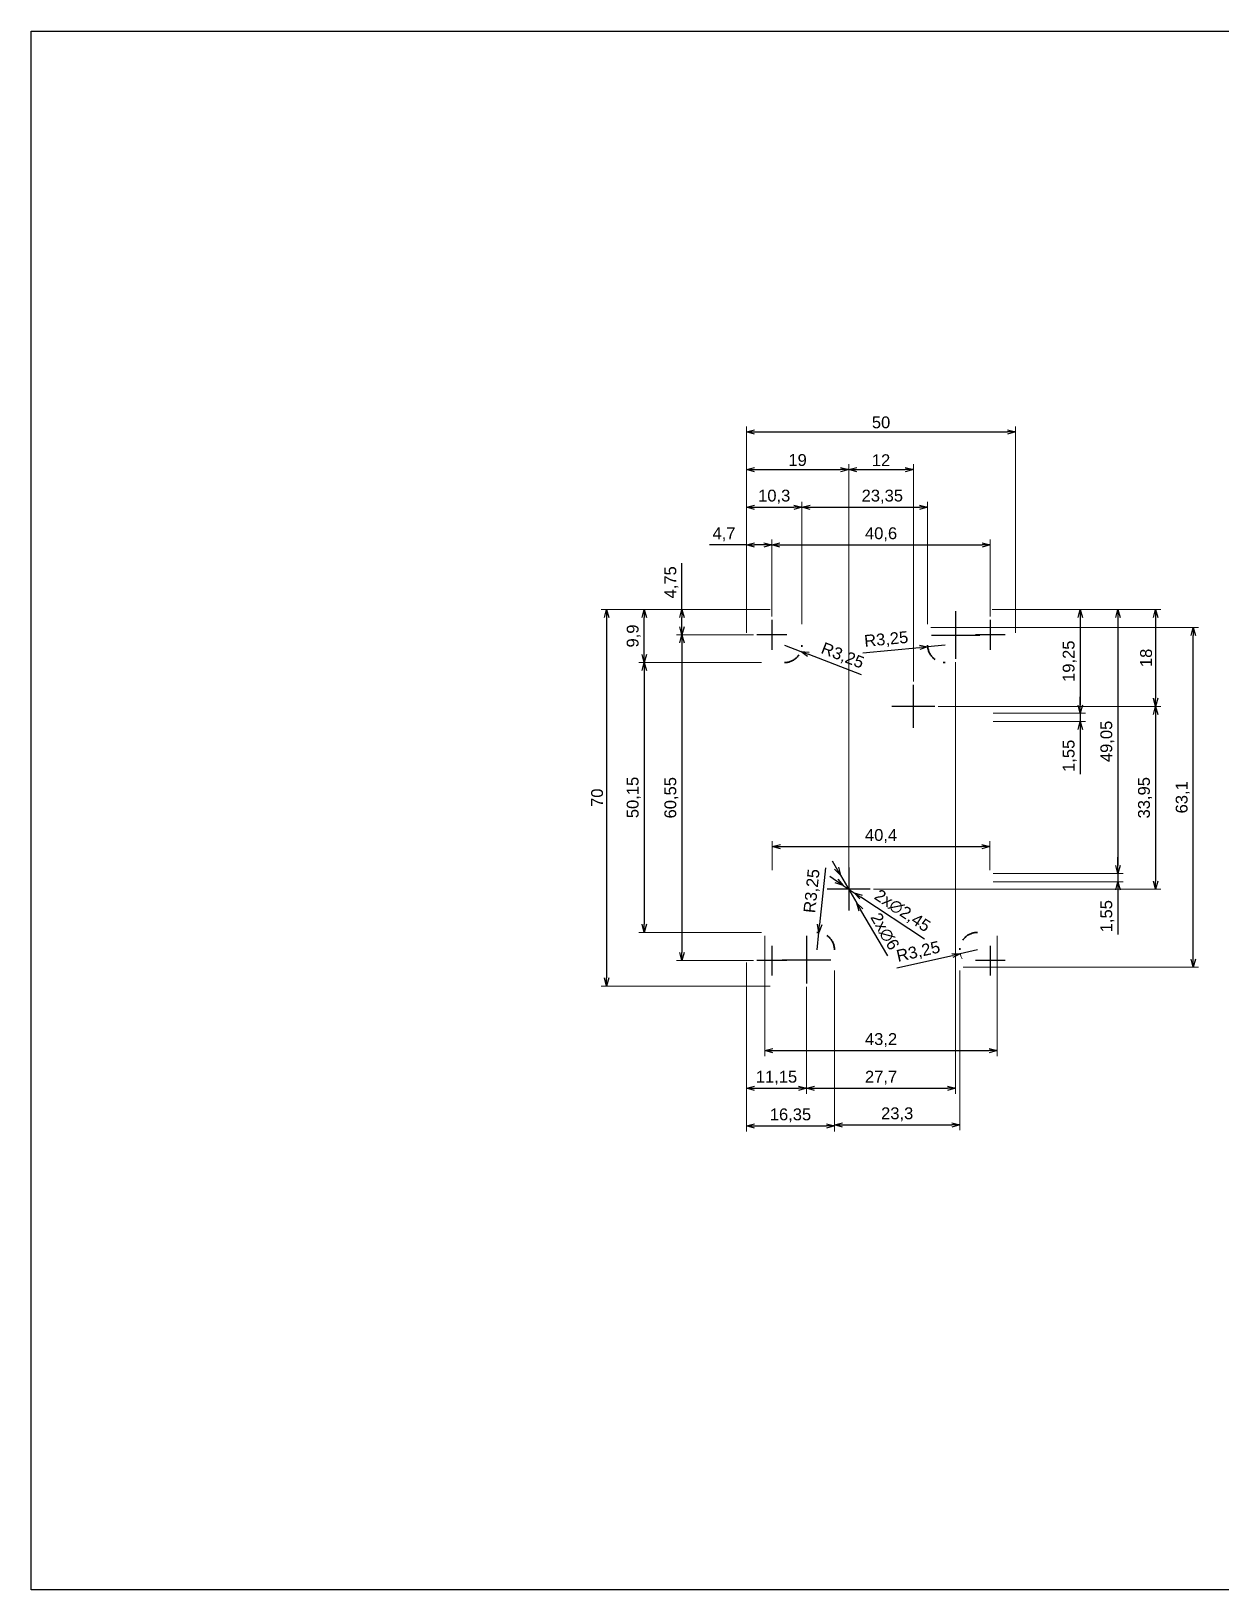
# Paper-space layout 'Base' of a CAD drawing. Header units: millimetres. Extents: x 0 to 414, y 1 to 290.
# Drawn here: x 0.3 to 221.3, y 0.5 to 290.2 of the extents above; entities that cross this region are included whole.
import ezdxf

# ---------------------------------------------------------------- set-up
doc = ezdxf.new("R2010")
doc.units = ezdxf.units.MM
doc.linetypes.add('ACAD_ISO10W100', pattern=[18, 12, -3, 0, -3])
doc.linetypes.add('HIDDEN2', pattern=[4.7625, 3.175, -1.5875])
doc.layers.add('MD_Annotation', color=7, linetype='Continuous', lineweight=25)
doc.layers.add('MD_Axes', color=7, linetype='ACAD_ISO10W100', lineweight=25)
doc.layers.add('MD_Hidden', color=7, linetype='HIDDEN2', lineweight=35, plot=False)
doc.layers.add('Tabelka', color=7, linetype='Continuous')
doc.styles.get("Standard").update_dxf_attribs({"font": 'arial.ttf'})
doc.dimstyles.new('ISO-25', dxfattribs={"dimtxt": 2.2, "dimasz": 1.5, "dimexe": 1, "dimexo": 0.625, "dimtad": 1, "dimrnd": 0.05, "dimtxsty": 'Standard', "dimblk": 'OPEN30', "dimcen": 2.5, "dimadec": 0, "dimazin": 0, "dimtfac": 1, "dimtmove": 0, "dimatfit": 3, "dimfxl": 1, "dimlwe": 18, "dimarcsym": 0})

# ---------------------------------------------------------------- blocks, each defined once
blk = doc.blocks.new('_Open30')
at = {"color": 0, "linetype": 'ByBlock', "lineweight": -2}
for p, q in [((-1, 0.27), (0, 0)), ((0, 0), (-1, -0.27)), ((0, 0), (-1, 0))]:
    blk.add_line(p, q, dxfattribs=at)
blk = doc.blocks.new('*D20')
at = {"layer": 'Defpoints', "color": 0, "transparency": 16777216}
for p in [(183.16, 215.74), (133.16, 177.74), (183.16, 177.74)]:
    blk.add_point(p, dxfattribs=at)
at = {"layer": 'MD_Annotation', "color": 0, "lineweight": 18, "transparency": 16777216}
for p, q in [((133.16, 178.37), (133.16, 216.74)), ((183.16, 178.37), (183.16, 216.74))]:
    blk.add_line(p, q, dxfattribs=at)
at = {"layer": 'MD_Annotation', "color": 0, "lineweight": -2, "transparency": 16777216}
blk.add_line((134.66, 215.74), (181.66, 215.74), dxfattribs=at)
at = {"layer": 'MD_Annotation', "color": 0, "lineweight": -2, "transparency": 16777216, "xscale": 1.5, "yscale": 1.5, "zscale": 1.5, "rotation": 180}
blk.add_blockref('_Open30', (133.16, 215.74), dxfattribs=at)
at = {"layer": 'MD_Annotation', "color": 0, "lineweight": -2, "transparency": 16777216, "xscale": 1.5, "yscale": 1.5, "zscale": 1.5}
blk.add_blockref('_Open30', (183.16, 215.74), dxfattribs=at)
at = {"layer": 'MD_Annotation', "color": 0, "transparency": 16777216, "insert": (158.16, 217.49), "char_height": 2.2, "attachment_point": 5}
blk.add_mtext('50', dxfattribs=at)
blk = doc.blocks.new('*D21')
at = {"layer": 'Defpoints', "color": 0, "transparency": 16777216}
for p in [(138.15, 182.74), (107.16, 112.74), (138.15, 112.74)]:
    blk.add_point(p, dxfattribs=at)
at = {"layer": 'MD_Annotation', "color": 0, "lineweight": 18, "transparency": 16777216}
for p, q in [((137.53, 182.74), (106.16, 182.74)), ((137.53, 112.74), (106.16, 112.74))]:
    blk.add_line(p, q, dxfattribs=at)
at = {"layer": 'MD_Annotation', "color": 0, "lineweight": -2, "transparency": 16777216}
blk.add_line((107.16, 181.24), (107.16, 114.24), dxfattribs=at)
at = {"layer": 'MD_Annotation', "color": 0, "lineweight": -2, "transparency": 16777216, "xscale": 1.5, "yscale": 1.5, "zscale": 1.5}
for p, rotation in [((107.16, 182.74), 90), ((107.16, 112.74), 270)]:
    blk.add_blockref('_Open30', p, dxfattribs=dict(at, rotation=rotation))
at = {"layer": 'MD_Annotation', "color": 0, "transparency": 16777216, "insert": (105.41, 147.74), "char_height": 2.2, "attachment_point": 5, "rotation": 90}
blk.add_mtext('70', dxfattribs=at)
blk = doc.blocks.new('*D22')
at = {"layer": 'Defpoints', "color": 0, "transparency": 16777216}
for p in [(138.15, 182.74), (121.16, 178.02), (135.09, 178.02)]:
    blk.add_point(p, dxfattribs=at)
at = {"layer": 'MD_Annotation', "color": 0, "lineweight": -2, "transparency": 16777216}
for p, q in [((121.16, 182.74), (121.16, 191.31)), ((121.16, 179.52), (121.16, 181.24))]:
    blk.add_line(p, q, dxfattribs=at)
at = {"layer": 'MD_Annotation', "color": 0, "lineweight": 18, "transparency": 16777216}
for p, q in [((137.53, 182.74), (120.16, 182.74)), ((134.46, 178.02), (120.16, 178.02))]:
    blk.add_line(p, q, dxfattribs=at)
at = {"layer": 'MD_Annotation', "color": 0, "lineweight": -2, "transparency": 16777216, "xscale": 1.5, "yscale": 1.5, "zscale": 1.5}
for p, rotation in [((121.16, 182.74), 90), ((121.16, 178.02), 270)]:
    blk.add_blockref('_Open30', p, dxfattribs=dict(at, rotation=rotation))
at = {"layer": 'MD_Annotation', "color": 0, "transparency": 16777216, "insert": (119.21, 187.77), "char_height": 2.2, "attachment_point": 5, "rotation": 90}
blk.add_mtext('4,75', dxfattribs=at)
blk = doc.blocks.new('*D23')
at = {"layer": 'Defpoints', "color": 0, "transparency": 16777216}
for p in [(135.09, 178.02), (121.16, 117.47), (135.09, 117.47)]:
    blk.add_point(p, dxfattribs=at)
at = {"layer": 'MD_Annotation', "color": 0, "lineweight": 18, "transparency": 16777216}
for p, q in [((134.46, 178.02), (120.16, 178.02)), ((134.46, 117.47), (120.16, 117.47))]:
    blk.add_line(p, q, dxfattribs=at)
at = {"layer": 'MD_Annotation', "color": 0, "lineweight": -2, "transparency": 16777216}
blk.add_line((121.16, 176.52), (121.16, 118.97), dxfattribs=at)
at = {"layer": 'MD_Annotation', "color": 0, "lineweight": -2, "transparency": 16777216, "xscale": 1.5, "yscale": 1.5, "zscale": 1.5}
for p, rotation in [((121.16, 178.02), 90), ((121.16, 117.47), 270)]:
    blk.add_blockref('_Open30', p, dxfattribs=dict(at, rotation=rotation))
at = {"layer": 'MD_Annotation', "color": 0, "transparency": 16777216, "insert": (119.21, 147.74), "char_height": 2.2, "attachment_point": 5, "rotation": 90}
blk.add_mtext('60,55', dxfattribs=at)
blk = doc.blocks.new('*D24')
at = {"layer": 'Defpoints', "color": 0, "transparency": 16777216}
for p in [(137.86, 194.74), (137.86, 180.78), (133.16, 177.74)]:
    blk.add_point(p, dxfattribs=at)
at = {"layer": 'MD_Annotation', "color": 0, "lineweight": -2, "transparency": 16777216}
for p, q in [((133.16, 194.74), (126.31, 194.74)), ((136.36, 194.74), (134.66, 194.74))]:
    blk.add_line(p, q, dxfattribs=at)
at = {"layer": 'MD_Annotation', "color": 0, "lineweight": 18, "transparency": 16777216}
for p, q in [((133.16, 178.37), (133.16, 195.74)), ((137.86, 181.41), (137.86, 195.74))]:
    blk.add_line(p, q, dxfattribs=at)
at = {"layer": 'MD_Annotation', "color": 0, "lineweight": -2, "transparency": 16777216, "xscale": 1.5, "yscale": 1.5, "zscale": 1.5, "rotation": 180}
blk.add_blockref('_Open30', (133.16, 194.74), dxfattribs=at)
at = {"layer": 'MD_Annotation', "color": 0, "lineweight": -2, "transparency": 16777216, "xscale": 1.5, "yscale": 1.5, "zscale": 1.5}
blk.add_blockref('_Open30', (137.86, 194.74), dxfattribs=at)
at = {"layer": 'MD_Annotation', "color": 0, "transparency": 16777216, "insert": (128.98, 196.68), "char_height": 2.2, "attachment_point": 5}
blk.add_mtext('4,7', dxfattribs=at)
blk = doc.blocks.new('*D25')
at = {"layer": 'Defpoints', "color": 0, "transparency": 16777216}
for p in [(178.46, 194.74), (137.86, 180.78), (178.46, 180.78)]:
    blk.add_point(p, dxfattribs=at)
at = {"layer": 'MD_Annotation', "color": 0, "lineweight": 18, "transparency": 16777216}
for p, q in [((137.86, 181.41), (137.86, 195.74)), ((178.46, 181.41), (178.46, 195.74))]:
    blk.add_line(p, q, dxfattribs=at)
at = {"layer": 'MD_Annotation', "color": 0, "lineweight": -2, "transparency": 16777216}
blk.add_line((139.36, 194.74), (176.96, 194.74), dxfattribs=at)
at = {"layer": 'MD_Annotation', "color": 0, "lineweight": -2, "transparency": 16777216, "xscale": 1.5, "yscale": 1.5, "zscale": 1.5, "rotation": 180}
blk.add_blockref('_Open30', (137.86, 194.74), dxfattribs=at)
at = {"layer": 'MD_Annotation', "color": 0, "lineweight": -2, "transparency": 16777216, "xscale": 1.5, "yscale": 1.5, "zscale": 1.5}
blk.add_blockref('_Open30', (178.46, 194.74), dxfattribs=at)
at = {"layer": 'MD_Annotation', "color": 0, "transparency": 16777216, "insert": (158.16, 196.69), "char_height": 2.2, "attachment_point": 5}
blk.add_mtext('40,6', dxfattribs=at)
blk = doc.blocks.new('*D26')
at = {"layer": 'Defpoints', "color": 0, "transparency": 16777216}
for p in [(133.16, 117.74), (144.31, 113.19), (144.31, 93.74)]:
    blk.add_point(p, dxfattribs=at)
at = {"layer": 'MD_Annotation', "color": 0, "lineweight": 18, "transparency": 16777216}
for p, q in [((133.16, 117.11), (133.16, 92.74)), ((144.31, 112.57), (144.31, 92.74))]:
    blk.add_line(p, q, dxfattribs=at)
at = {"layer": 'MD_Annotation', "color": 0, "lineweight": -2, "transparency": 16777216}
blk.add_line((134.66, 93.74), (142.81, 93.74), dxfattribs=at)
at = {"layer": 'MD_Annotation', "color": 0, "lineweight": -2, "transparency": 16777216, "xscale": 1.5, "yscale": 1.5, "zscale": 1.5, "rotation": 180}
blk.add_blockref('_Open30', (133.16, 93.74), dxfattribs=at)
at = {"layer": 'MD_Annotation', "color": 0, "lineweight": -2, "transparency": 16777216, "xscale": 1.5, "yscale": 1.5, "zscale": 1.5}
blk.add_blockref('_Open30', (144.31, 93.74), dxfattribs=at)
at = {"layer": 'MD_Annotation', "color": 0, "transparency": 16777216, "insert": (138.73, 95.69), "char_height": 2.2, "attachment_point": 5}
blk.add_mtext('11,15', dxfattribs=at)
blk = doc.blocks.new('*D27')
at = {"layer": 'Defpoints', "color": 0, "transparency": 16777216}
for p in [(172.01, 173.54), (144.31, 113.19), (172.01, 93.74)]:
    blk.add_point(p, dxfattribs=at)
at = {"layer": 'MD_Annotation', "color": 0, "lineweight": 18, "transparency": 16777216}
for p, q in [((172.01, 172.92), (172.01, 92.74)), ((144.31, 112.57), (144.31, 92.74))]:
    blk.add_line(p, q, dxfattribs=at)
at = {"layer": 'MD_Annotation', "color": 0, "lineweight": -2, "transparency": 16777216}
blk.add_line((145.81, 93.74), (170.51, 93.74), dxfattribs=at)
at = {"layer": 'MD_Annotation', "color": 0, "lineweight": -2, "transparency": 16777216, "xscale": 1.5, "yscale": 1.5, "zscale": 1.5, "rotation": 180}
blk.add_blockref('_Open30', (144.31, 93.74), dxfattribs=at)
at = {"layer": 'MD_Annotation', "color": 0, "lineweight": -2, "transparency": 16777216, "xscale": 1.5, "yscale": 1.5, "zscale": 1.5}
blk.add_blockref('_Open30', (172.01, 93.74), dxfattribs=at)
at = {"layer": 'MD_Annotation', "color": 0, "transparency": 16777216, "insert": (158.16, 95.69), "char_height": 2.2, "attachment_point": 5}
blk.add_mtext('27,7', dxfattribs=at)
blk = doc.blocks.new('*D28')
at = {"layer": 'Defpoints', "color": 0, "transparency": 16777216}
for p in [(152.15, 208.74), (133.16, 177.74), (152.15, 133.76)]:
    blk.add_point(p, dxfattribs=at)
at = {"layer": 'MD_Annotation', "color": 0, "lineweight": 18, "transparency": 16777216}
for p, q in [((133.16, 178.37), (133.16, 209.74)), ((152.15, 134.39), (152.15, 209.74))]:
    blk.add_line(p, q, dxfattribs=at)
at = {"layer": 'MD_Annotation', "color": 0, "lineweight": -2, "transparency": 16777216}
blk.add_line((134.66, 208.74), (150.65, 208.74), dxfattribs=at)
at = {"layer": 'MD_Annotation', "color": 0, "lineweight": -2, "transparency": 16777216, "xscale": 1.5, "yscale": 1.5, "zscale": 1.5, "rotation": 180}
blk.add_blockref('_Open30', (133.16, 208.74), dxfattribs=at)
at = {"layer": 'MD_Annotation', "color": 0, "lineweight": -2, "transparency": 16777216, "xscale": 1.5, "yscale": 1.5, "zscale": 1.5}
blk.add_blockref('_Open30', (152.15, 208.74), dxfattribs=at)
at = {"layer": 'MD_Annotation', "color": 0, "transparency": 16777216, "insert": (142.65, 210.49), "char_height": 2.2, "attachment_point": 5}
blk.add_mtext('19', dxfattribs=at)
blk = doc.blocks.new('*D29')
at = {"layer": 'Defpoints', "color": 0, "transparency": 16777216}
for p in [(164.16, 208.74), (164.16, 168.72), (152.15, 134.76)]:
    blk.add_point(p, dxfattribs=at)
at = {"layer": 'MD_Annotation', "color": 0, "lineweight": 18, "transparency": 16777216}
for p, q in [((152.15, 135.39), (152.15, 209.74)), ((164.16, 169.34), (164.16, 209.74))]:
    blk.add_line(p, q, dxfattribs=at)
at = {"layer": 'MD_Annotation', "color": 0, "lineweight": -2, "transparency": 16777216}
blk.add_line((153.65, 208.74), (162.66, 208.74), dxfattribs=at)
at = {"layer": 'MD_Annotation', "color": 0, "lineweight": -2, "transparency": 16777216, "xscale": 1.5, "yscale": 1.5, "zscale": 1.5, "rotation": 180}
blk.add_blockref('_Open30', (152.15, 208.74), dxfattribs=at)
at = {"layer": 'MD_Annotation', "color": 0, "lineweight": -2, "transparency": 16777216, "xscale": 1.5, "yscale": 1.5, "zscale": 1.5}
blk.add_blockref('_Open30', (164.16, 208.74), dxfattribs=at)
at = {"layer": 'MD_Annotation', "color": 0, "transparency": 16777216, "insert": (158.16, 210.47), "char_height": 2.2, "attachment_point": 5}
blk.add_mtext('12', dxfattribs=at)
blk = doc.blocks.new('*D30')
at = {"layer": 'Defpoints', "color": 0, "transparency": 16777216}
for p in [(178.16, 182.74), (168.16, 164.72), (209.16, 164.72)]:
    blk.add_point(p, dxfattribs=at)
at = {"layer": 'MD_Annotation', "color": 0, "lineweight": 18, "transparency": 16777216}
for p, q in [((178.78, 182.74), (210.16, 182.74)), ((168.78, 164.72), (210.16, 164.72))]:
    blk.add_line(p, q, dxfattribs=at)
at = {"layer": 'MD_Annotation', "color": 0, "lineweight": -2, "transparency": 16777216}
blk.add_line((209.16, 181.24), (209.16, 166.22), dxfattribs=at)
at = {"layer": 'MD_Annotation', "color": 0, "lineweight": -2, "transparency": 16777216, "xscale": 1.5, "yscale": 1.5, "zscale": 1.5}
for p, rotation in [((209.16, 182.74), 90), ((209.16, 164.72), 270)]:
    blk.add_blockref('_Open30', p, dxfattribs=dict(at, rotation=rotation))
at = {"layer": 'MD_Annotation', "color": 0, "transparency": 16777216, "insert": (207.41, 173.73), "char_height": 2.2, "attachment_point": 5, "rotation": 90}
blk.add_mtext('18', dxfattribs=at)
blk = doc.blocks.new('*D31')
at = {"layer": 'Defpoints', "color": 0, "transparency": 16777216}
for p in [(168.16, 164.72), (156.15, 130.76), (209.16, 130.76)]:
    blk.add_point(p, dxfattribs=at)
at = {"layer": 'MD_Annotation', "color": 0, "lineweight": 18, "transparency": 16777216}
for p, q in [((168.78, 164.72), (210.16, 164.72)), ((156.78, 130.76), (210.16, 130.76))]:
    blk.add_line(p, q, dxfattribs=at)
at = {"layer": 'MD_Annotation', "color": 0, "lineweight": -2, "transparency": 16777216}
blk.add_line((209.16, 163.22), (209.16, 132.26), dxfattribs=at)
at = {"layer": 'MD_Annotation', "color": 0, "lineweight": -2, "transparency": 16777216, "xscale": 1.5, "yscale": 1.5, "zscale": 1.5}
for p, rotation in [((209.16, 164.72), 90), ((209.16, 130.76), 270)]:
    blk.add_blockref('_Open30', p, dxfattribs=dict(at, rotation=rotation))
at = {"layer": 'MD_Annotation', "color": 0, "transparency": 16777216, "insert": (207.21, 147.74), "char_height": 2.2, "attachment_point": 5, "rotation": 90}
blk.add_mtext('33,95', dxfattribs=at)
blk = doc.blocks.new('*D32')
at = {"layer": 'Defpoints', "color": 0, "transparency": 16777216}
for p in [(143.46, 201.74), (133.16, 177.74), (143.46, 179.37)]:
    blk.add_point(p, dxfattribs=at)
at = {"layer": 'MD_Annotation', "color": 0, "lineweight": 18, "transparency": 16777216}
for p, q in [((133.16, 178.37), (133.16, 202.74)), ((143.46, 179.99), (143.46, 202.74))]:
    blk.add_line(p, q, dxfattribs=at)
at = {"layer": 'MD_Annotation', "color": 0, "lineweight": -2, "transparency": 16777216}
blk.add_line((134.66, 201.74), (141.96, 201.74), dxfattribs=at)
at = {"layer": 'MD_Annotation', "color": 0, "lineweight": -2, "transparency": 16777216, "xscale": 1.5, "yscale": 1.5, "zscale": 1.5, "rotation": 180}
blk.add_blockref('_Open30', (133.16, 201.74), dxfattribs=at)
at = {"layer": 'MD_Annotation', "color": 0, "lineweight": -2, "transparency": 16777216, "xscale": 1.5, "yscale": 1.5, "zscale": 1.5}
blk.add_blockref('_Open30', (143.46, 201.74), dxfattribs=at)
at = {"layer": 'MD_Annotation', "color": 0, "transparency": 16777216, "insert": (138.31, 203.69), "char_height": 2.2, "attachment_point": 5}
blk.add_mtext('10,3', dxfattribs=at)
blk = doc.blocks.new('*D33')
at = {"layer": 'Defpoints', "color": 0, "transparency": 16777216}
for p in [(166.8, 201.74), (143.46, 179.37), (166.8, 179.37)]:
    blk.add_point(p, dxfattribs=at)
at = {"layer": 'MD_Annotation', "color": 0, "lineweight": 18, "transparency": 16777216}
for p, q in [((143.46, 179.99), (143.46, 202.74)), ((166.8, 179.99), (166.8, 202.74))]:
    blk.add_line(p, q, dxfattribs=at)
at = {"layer": 'MD_Annotation', "color": 0, "lineweight": -2, "transparency": 16777216}
blk.add_line((144.96, 201.74), (165.3, 201.74), dxfattribs=at)
at = {"layer": 'MD_Annotation', "color": 0, "lineweight": -2, "transparency": 16777216, "xscale": 1.5, "yscale": 1.5, "zscale": 1.5, "rotation": 180}
blk.add_blockref('_Open30', (143.46, 201.74), dxfattribs=at)
at = {"layer": 'MD_Annotation', "color": 0, "lineweight": -2, "transparency": 16777216, "xscale": 1.5, "yscale": 1.5, "zscale": 1.5}
blk.add_blockref('_Open30', (166.8, 201.74), dxfattribs=at)
at = {"layer": 'MD_Annotation', "color": 0, "transparency": 16777216, "insert": (158.4, 203.69), "char_height": 2.2, "attachment_point": 5}
blk.add_mtext('23,35', dxfattribs=at)
blk = doc.blocks.new('*D34')
at = {"layer": 'Defpoints', "color": 0, "transparency": 16777216}
for p in [(114.16, 182.74), (138.15, 182.74), (136.56, 172.87)]:
    blk.add_point(p, dxfattribs=at)
at = {"layer": 'MD_Annotation', "color": 0, "lineweight": 18, "transparency": 16777216}
for p, q in [((137.53, 182.74), (113.16, 182.74)), ((135.93, 172.87), (113.16, 172.87))]:
    blk.add_line(p, q, dxfattribs=at)
at = {"layer": 'MD_Annotation', "color": 0, "lineweight": -2, "transparency": 16777216}
blk.add_line((114.16, 174.37), (114.16, 181.24), dxfattribs=at)
at = {"layer": 'MD_Annotation', "color": 0, "lineweight": -2, "transparency": 16777216, "xscale": 1.5, "yscale": 1.5, "zscale": 1.5}
for p, rotation in [((114.16, 182.74), 90), ((114.16, 172.87), 270)]:
    blk.add_blockref('_Open30', p, dxfattribs=dict(at, rotation=rotation))
at = {"layer": 'MD_Annotation', "color": 0, "transparency": 16777216, "insert": (112.21, 177.8), "char_height": 2.2, "attachment_point": 5, "rotation": 90}
blk.add_mtext('9,9', dxfattribs=at)
blk = doc.blocks.new('*D35')
at = {"layer": 'Defpoints', "color": 0, "transparency": 16777216}
for p in [(136.56, 172.87), (114.16, 122.72), (136.56, 122.72)]:
    blk.add_point(p, dxfattribs=at)
at = {"layer": 'MD_Annotation', "color": 0, "lineweight": 18, "transparency": 16777216}
for p, q in [((135.93, 172.87), (113.16, 172.87)), ((135.93, 122.72), (113.16, 122.72))]:
    blk.add_line(p, q, dxfattribs=at)
at = {"layer": 'MD_Annotation', "color": 0, "lineweight": -2, "transparency": 16777216}
blk.add_line((114.16, 171.37), (114.16, 124.22), dxfattribs=at)
at = {"layer": 'MD_Annotation', "color": 0, "lineweight": -2, "transparency": 16777216, "xscale": 1.5, "yscale": 1.5, "zscale": 1.5}
for p, rotation in [((114.16, 172.87), 90), ((114.16, 122.72), 270)]:
    blk.add_blockref('_Open30', p, dxfattribs=dict(at, rotation=rotation))
at = {"layer": 'MD_Annotation', "color": 0, "transparency": 16777216, "insert": (112.21, 147.79), "char_height": 2.2, "attachment_point": 5, "rotation": 90}
blk.add_mtext('50,15', dxfattribs=at)
blk = doc.blocks.new('*D36')
at = {"layer": 'Defpoints', "color": 0, "transparency": 16777216}
for p in [(133.16, 117.74), (149.51, 116.27), (149.51, 86.74)]:
    blk.add_point(p, dxfattribs=at)
at = {"layer": 'MD_Annotation', "color": 0, "lineweight": 18, "transparency": 16777216}
for p, q in [((133.16, 117.11), (133.16, 85.74)), ((149.51, 115.64), (149.51, 85.74))]:
    blk.add_line(p, q, dxfattribs=at)
at = {"layer": 'MD_Annotation', "color": 0, "lineweight": -2, "transparency": 16777216}
blk.add_line((134.66, 86.74), (148.01, 86.74), dxfattribs=at)
at = {"layer": 'MD_Annotation', "color": 0, "lineweight": -2, "transparency": 16777216, "xscale": 1.5, "yscale": 1.5, "zscale": 1.5, "rotation": 180}
blk.add_blockref('_Open30', (133.16, 86.74), dxfattribs=at)
at = {"layer": 'MD_Annotation', "color": 0, "lineweight": -2, "transparency": 16777216, "xscale": 1.5, "yscale": 1.5, "zscale": 1.5}
blk.add_blockref('_Open30', (149.51, 86.74), dxfattribs=at)
at = {"layer": 'MD_Annotation', "color": 0, "transparency": 16777216, "insert": (141.33, 88.69), "char_height": 2.2, "attachment_point": 5}
blk.add_mtext('16,35', dxfattribs=at)
blk = doc.blocks.new('*D37')
at = {"layer": 'Defpoints', "color": 0, "transparency": 16777216}
for p in [(149.51, 116.27), (172.81, 116.27), (172.81, 86.94)]:
    blk.add_point(p, dxfattribs=at)
at = {"layer": 'MD_Annotation', "color": 0, "lineweight": 18, "transparency": 16777216}
for p, q in [((149.51, 115.64), (149.51, 85.94)), ((172.81, 115.64), (172.81, 85.94))]:
    blk.add_line(p, q, dxfattribs=at)
at = {"layer": 'MD_Annotation', "color": 0, "lineweight": -2, "transparency": 16777216}
blk.add_line((151.01, 86.94), (171.31, 86.94), dxfattribs=at)
at = {"layer": 'MD_Annotation', "color": 0, "lineweight": -2, "transparency": 16777216, "xscale": 1.5, "yscale": 1.5, "zscale": 1.5, "rotation": 180}
blk.add_blockref('_Open30', (149.51, 86.94), dxfattribs=at)
at = {"layer": 'MD_Annotation', "color": 0, "lineweight": -2, "transparency": 16777216, "xscale": 1.5, "yscale": 1.5, "zscale": 1.5}
blk.add_blockref('_Open30', (172.81, 86.94), dxfattribs=at)
at = {"layer": 'MD_Annotation', "color": 0, "transparency": 16777216, "insert": (161.16, 88.89), "char_height": 2.2, "attachment_point": 5}
blk.add_mtext('23,3', dxfattribs=at)
blk = doc.blocks.new('*D38')
at = {"layer": 'Defpoints', "color": 0, "transparency": 16777216}
for p in [(136.56, 122.72), (179.76, 122.72), (179.76, 100.74)]:
    blk.add_point(p, dxfattribs=at)
at = {"layer": 'MD_Annotation', "color": 0, "lineweight": 18, "transparency": 16777216}
for p, q in [((136.56, 122.09), (136.56, 99.74)), ((179.76, 122.09), (179.76, 99.74))]:
    blk.add_line(p, q, dxfattribs=at)
at = {"layer": 'MD_Annotation', "color": 0, "lineweight": -2, "transparency": 16777216}
blk.add_line((138.06, 100.74), (178.26, 100.74), dxfattribs=at)
at = {"layer": 'MD_Annotation', "color": 0, "lineweight": -2, "transparency": 16777216, "xscale": 1.5, "yscale": 1.5, "zscale": 1.5, "rotation": 180}
blk.add_blockref('_Open30', (136.56, 100.74), dxfattribs=at)
at = {"layer": 'MD_Annotation', "color": 0, "lineweight": -2, "transparency": 16777216, "xscale": 1.5, "yscale": 1.5, "zscale": 1.5}
blk.add_blockref('_Open30', (179.76, 100.74), dxfattribs=at)
at = {"layer": 'MD_Annotation', "color": 0, "transparency": 16777216, "insert": (158.16, 102.69), "char_height": 2.2, "attachment_point": 5}
blk.add_mtext('43,2', dxfattribs=at)
blk = doc.blocks.new('*D39')
at = {"layer": 'Defpoints', "color": 0, "transparency": 16777216}
for p in [(166.8, 179.37), (216.16, 179.37), (172.81, 116.27)]:
    blk.add_point(p, dxfattribs=at)
at = {"layer": 'MD_Annotation', "color": 0, "lineweight": 18, "transparency": 16777216}
for p, q in [((167.43, 179.37), (217.16, 179.37)), ((173.43, 116.27), (217.16, 116.27))]:
    blk.add_line(p, q, dxfattribs=at)
at = {"layer": 'MD_Annotation', "color": 0, "lineweight": -2, "transparency": 16777216}
blk.add_line((216.16, 117.77), (216.16, 177.87), dxfattribs=at)
at = {"layer": 'MD_Annotation', "color": 0, "lineweight": -2, "transparency": 16777216, "xscale": 1.5, "yscale": 1.5, "zscale": 1.5}
for p, rotation in [((216.16, 179.37), 90), ((216.16, 116.27), 270)]:
    blk.add_blockref('_Open30', p, dxfattribs=dict(at, rotation=rotation))
at = {"layer": 'MD_Annotation', "color": 0, "transparency": 16777216, "insert": (214.21, 147.82), "char_height": 2.2, "attachment_point": 5, "rotation": 90}
blk.add_mtext('63,1', dxfattribs=at)
blk = doc.blocks.new('*D40')
at = {"layer": 'Defpoints', "color": 0, "transparency": 16777216}
for p in [(178.16, 182.74), (179.76, 163.47), (195.16, 163.47)]:
    blk.add_point(p, dxfattribs=at)
at = {"layer": 'MD_Annotation', "color": 0, "lineweight": 18, "transparency": 16777216}
for p, q in [((178.78, 182.74), (196.16, 182.74)), ((180.38, 163.47), (196.16, 163.47))]:
    blk.add_line(p, q, dxfattribs=at)
at = {"layer": 'MD_Annotation', "color": 0, "lineweight": -2, "transparency": 16777216}
blk.add_line((195.16, 181.24), (195.16, 164.97), dxfattribs=at)
at = {"layer": 'MD_Annotation', "color": 0, "lineweight": -2, "transparency": 16777216, "xscale": 1.5, "yscale": 1.5, "zscale": 1.5}
for p, rotation in [((195.16, 182.74), 90), ((195.16, 163.47), 270)]:
    blk.add_blockref('_Open30', p, dxfattribs=dict(at, rotation=rotation))
at = {"layer": 'MD_Annotation', "color": 0, "transparency": 16777216, "insert": (193.21, 173.11), "char_height": 2.2, "attachment_point": 5, "rotation": 90}
blk.add_mtext('19,25', dxfattribs=at)
blk = doc.blocks.new('*D41')
at = {"layer": 'Defpoints', "color": 0, "transparency": 16777216}
for p in [(178.36, 163.47), (178.36, 161.92), (195.16, 161.92)]:
    blk.add_point(p, dxfattribs=at)
at = {"layer": 'MD_Annotation', "color": 0, "lineweight": -2, "transparency": 16777216}
for p, q in [((195.16, 164.97), (195.16, 166.47)), ((195.16, 163.47), (195.16, 161.92)), ((195.16, 160.42), (195.16, 152.15))]:
    blk.add_line(p, q, dxfattribs=at)
at = {"layer": 'MD_Annotation', "color": 0, "lineweight": 18, "transparency": 16777216}
for p, q in [((178.98, 163.47), (196.16, 163.47)), ((178.98, 161.92), (196.16, 161.92))]:
    blk.add_line(p, q, dxfattribs=at)
at = {"layer": 'MD_Annotation', "color": 0, "lineweight": -2, "transparency": 16777216, "xscale": 1.5, "yscale": 1.5, "zscale": 1.5}
for p, rotation in [((195.16, 163.47), 270), ((195.16, 161.92), 90)]:
    blk.add_blockref('_Open30', p, dxfattribs=dict(at, rotation=rotation))
at = {"layer": 'MD_Annotation', "color": 0, "transparency": 16777216, "insert": (193.21, 155.53), "char_height": 2.2, "attachment_point": 5, "rotation": 90}
blk.add_mtext('1,55', dxfattribs=at)
blk = doc.blocks.new('*D42')
at = {"layer": 'Defpoints', "color": 0, "transparency": 16777216}
for p in [(178.16, 182.74), (179.76, 133.67), (202.16, 133.67)]:
    blk.add_point(p, dxfattribs=at)
at = {"layer": 'MD_Annotation', "color": 0, "lineweight": 18, "transparency": 16777216}
for p, q in [((178.78, 182.74), (203.16, 182.74)), ((180.38, 133.67), (203.16, 133.67))]:
    blk.add_line(p, q, dxfattribs=at)
at = {"layer": 'MD_Annotation', "color": 0, "lineweight": -2, "transparency": 16777216}
blk.add_line((202.16, 181.24), (202.16, 135.17), dxfattribs=at)
at = {"layer": 'MD_Annotation', "color": 0, "lineweight": -2, "transparency": 16777216, "xscale": 1.5, "yscale": 1.5, "zscale": 1.5}
for p, rotation in [((202.16, 182.74), 90), ((202.16, 133.67), 270)]:
    blk.add_blockref('_Open30', p, dxfattribs=dict(at, rotation=rotation))
at = {"layer": 'MD_Annotation', "color": 0, "transparency": 16777216, "insert": (200.21, 158.21), "char_height": 2.2, "attachment_point": 5, "rotation": 90}
blk.add_mtext('49,05', dxfattribs=at)
blk = doc.blocks.new('*D43')
at = {"layer": 'Defpoints', "color": 0, "transparency": 16777216}
for p in [(178.36, 133.67), (178.36, 132.12), (202.16, 132.12)]:
    blk.add_point(p, dxfattribs=at)
at = {"layer": 'MD_Annotation', "color": 0, "lineweight": -2, "transparency": 16777216}
for p, q in [((202.16, 135.17), (202.16, 136.67)), ((202.16, 133.67), (202.16, 132.12)), ((202.16, 130.62), (202.16, 122.35))]:
    blk.add_line(p, q, dxfattribs=at)
at = {"layer": 'MD_Annotation', "color": 0, "lineweight": 18, "transparency": 16777216}
for p, q in [((178.98, 133.67), (203.16, 133.67)), ((178.98, 132.12), (203.16, 132.12))]:
    blk.add_line(p, q, dxfattribs=at)
at = {"layer": 'MD_Annotation', "color": 0, "lineweight": -2, "transparency": 16777216, "xscale": 1.5, "yscale": 1.5, "zscale": 1.5}
for p, rotation in [((202.16, 133.67), 270), ((202.16, 132.12), 90)]:
    blk.add_blockref('_Open30', p, dxfattribs=dict(at, rotation=rotation))
at = {"layer": 'MD_Annotation', "color": 0, "transparency": 16777216, "insert": (200.21, 125.73), "char_height": 2.2, "attachment_point": 5, "rotation": 90}
blk.add_mtext('1,55', dxfattribs=at)
blk = doc.blocks.new('*D44')
at = {"layer": 'Defpoints', "color": 0, "transparency": 16777216}
for p in [(178.36, 138.67), (137.95, 133.67), (178.36, 133.67)]:
    blk.add_point(p, dxfattribs=at)
at = {"layer": 'MD_Annotation', "color": 0, "lineweight": 18, "transparency": 16777216}
for p, q in [((137.95, 134.29), (137.95, 139.67)), ((178.36, 134.29), (178.36, 139.67))]:
    blk.add_line(p, q, dxfattribs=at)
at = {"layer": 'MD_Annotation', "color": 0, "lineweight": -2, "transparency": 16777216}
blk.add_line((139.45, 138.67), (176.86, 138.67), dxfattribs=at)
at = {"layer": 'MD_Annotation', "color": 0, "lineweight": -2, "transparency": 16777216, "xscale": 1.5, "yscale": 1.5, "zscale": 1.5, "rotation": 180}
blk.add_blockref('_Open30', (137.95, 138.67), dxfattribs=at)
at = {"layer": 'MD_Annotation', "color": 0, "lineweight": -2, "transparency": 16777216, "xscale": 1.5, "yscale": 1.5, "zscale": 1.5}
blk.add_blockref('_Open30', (178.36, 138.67), dxfattribs=at)
at = {"layer": 'MD_Annotation', "color": 0, "transparency": 16777216, "insert": (158.16, 140.62), "char_height": 2.2, "attachment_point": 5}
blk.add_mtext('40,4', dxfattribs=at)
blk = doc.blocks.new('*D47')
at = {"layer": 'Defpoints', "color": 0, "transparency": 16777216}
for p in [(151.13, 131.43), (153.18, 130.09)]:
    blk.add_point(p, dxfattribs=at)
at = {"layer": 'MD_Annotation', "color": 0, "lineweight": -2, "transparency": 16777216}
for p, q in [((149.88, 132.26), (148.62, 133.08)), ((151.13, 131.43), (153.18, 130.09)), ((166.25, 121.48), (154.43, 129.26))]:
    blk.add_line(p, q, dxfattribs=at)
at = {"layer": 'MD_Annotation', "color": 0, "lineweight": -2, "transparency": 16777216, "xscale": 1.5, "yscale": 1.5, "zscale": 1.5}
for p, rotation in [((151.13, 131.43), 326.6500316573774), ((153.18, 130.09), 146.6500316573774)]:
    blk.add_blockref('_Open30', p, dxfattribs=dict(at, rotation=rotation))
at = {"layer": 'MD_Annotation', "color": 0, "transparency": 16777216, "insert": (162.06, 126.62), "char_height": 2.2, "attachment_point": 5, "rotation": 326.65}
blk.add_mtext('2x∅2,45', dxfattribs=at)
blk = doc.blocks.new('*D48')
at = {"layer": 'Defpoints', "color": 0, "transparency": 16777216}
for p in [(150.64, 133.35), (153.67, 128.17)]:
    blk.add_point(p, dxfattribs=at)
at = {"layer": 'MD_Annotation', "color": 0, "lineweight": -2, "transparency": 16777216}
for p, q in [((149.89, 134.65), (149.13, 135.94)), ((150.64, 133.35), (153.67, 128.17)), ((159.39, 118.35), (154.42, 126.87))]:
    blk.add_line(p, q, dxfattribs=at)
at = {"layer": 'MD_Annotation', "color": 0, "lineweight": -2, "transparency": 16777216, "xscale": 1.5, "yscale": 1.5, "zscale": 1.5}
for p, rotation in [((150.64, 133.35), 300.2504348629012), ((153.67, 128.17), 120.2504348629012)]:
    blk.add_blockref('_Open30', p, dxfattribs=dict(at, rotation=rotation))
at = {"layer": 'MD_Annotation', "color": 0, "transparency": 16777216, "insert": (158.85, 122.88), "char_height": 2.2, "attachment_point": 5, "rotation": 300.2504}
blk.add_mtext('2x∅6', dxfattribs=at)
blk = doc.blocks.new('*D49')
at = {"layer": 'Defpoints', "color": 0, "transparency": 16777216}
for p in [(140.21, 176.11), (143.24, 174.94)]:
    blk.add_point(p, dxfattribs=at)
at = {"layer": 'MD_Annotation', "color": 0, "lineweight": -2, "transparency": 16777216}
for p, q in [((140.21, 176.11), (143.24, 174.94)), ((154.51, 170.57), (144.63, 174.4))]:
    blk.add_line(p, q, dxfattribs=at)
at = {"layer": 'MD_Annotation', "color": 0, "lineweight": -2, "transparency": 16777216, "xscale": 1.5, "yscale": 1.5, "zscale": 1.5, "rotation": 158.8112254967048}
blk.add_blockref('_Open30', (143.24, 174.94), dxfattribs=at)
at = {"layer": 'MD_Annotation', "color": 0, "transparency": 16777216, "insert": (150.97, 174.03), "char_height": 2.2, "attachment_point": 5, "rotation": 338.8112}
blk.add_mtext('R3,25', dxfattribs=at)
blk = doc.blocks.new('*D50')
at = {"layer": 'Defpoints', "color": 0, "transparency": 16777216}
for p in [(166.82, 175.81), (170.05, 176.11)]:
    blk.add_point(p, dxfattribs=at)
at = {"layer": 'MD_Annotation', "color": 0, "lineweight": -2, "transparency": 16777216}
for p, q in [((154.79, 174.68), (165.33, 175.67)), ((170.05, 176.11), (166.82, 175.81))]:
    blk.add_line(p, q, dxfattribs=at)
at = {"layer": 'MD_Annotation', "color": 0, "lineweight": -2, "transparency": 16777216, "xscale": 1.5, "yscale": 1.5, "zscale": 1.5, "rotation": 5.355046954306592}
blk.add_blockref('_Open30', (166.82, 175.81), dxfattribs=at)
at = {"layer": 'MD_Annotation', "color": 0, "transparency": 16777216, "insert": (159.13, 177.05), "char_height": 2.2, "attachment_point": 5, "rotation": 5.355}
blk.add_mtext('R3,25', dxfattribs=at)
blk = doc.blocks.new('*D51')
at = {"layer": 'Defpoints', "color": 0, "transparency": 16777216}
for p in [(146.59, 122.7), (146.26, 119.47)]:
    blk.add_point(p, dxfattribs=at)
at = {"layer": 'MD_Annotation', "color": 0, "lineweight": -2, "transparency": 16777216}
for p, q in [((147.84, 134.72), (146.75, 124.19)), ((146.26, 119.47), (146.59, 122.7))]:
    blk.add_line(p, q, dxfattribs=at)
at = {"layer": 'MD_Annotation', "color": 0, "lineweight": -2, "transparency": 16777216, "xscale": 1.5, "yscale": 1.5, "zscale": 1.5, "rotation": 264.0593146644405}
blk.add_blockref('_Open30', (146.59, 122.7), dxfattribs=at)
at = {"layer": 'MD_Annotation', "color": 0, "transparency": 16777216, "insert": (145.44, 130.4), "char_height": 2.2, "attachment_point": 5, "rotation": 84.0593}
blk.add_mtext('R3,25', dxfattribs=at)
blk = doc.blocks.new('*D52')
at = {"layer": 'Defpoints', "color": 0, "transparency": 16777216}
for p in [(176.05, 119.47), (172.88, 118.75)]:
    blk.add_point(p, dxfattribs=at)
at = {"layer": 'MD_Annotation', "color": 0, "lineweight": -2, "transparency": 16777216}
for p, q in [((176.05, 119.47), (172.88, 118.75)), ((161.09, 116.1), (171.42, 118.42))]:
    blk.add_line(p, q, dxfattribs=at)
at = {"layer": 'MD_Annotation', "color": 0, "lineweight": 18, "transparency": 16777216}
blk.add_arc((176.05, 119.47), 3.25, 191.0249, 210.3117, dxfattribs=at)
at = {"layer": 'MD_Annotation', "color": 0, "lineweight": -2, "transparency": 16777216, "xscale": 1.5, "yscale": 1.5, "zscale": 1.5, "rotation": 12.67851141750923}
blk.add_blockref('_Open30', (172.88, 118.75), dxfattribs=at)
at = {"layer": 'MD_Annotation', "color": 0, "transparency": 16777216, "insert": (165.1, 119), "char_height": 2.2, "attachment_point": 5, "rotation": 12.6785}
blk.add_mtext('R3,25', dxfattribs=at)

psp = doc.layouts.new('Base')

# ---------------------------------------------------------------- linework, layer by layer
at = {"layer": 'MD_Axes'}
for p, q in [((137.855, 180.783), (137.855, 175.247)), ((172.005, 182.415), (172.005, 173.54)), ((178.455, 180.783), (178.455, 175.247)), ((140.623, 178.015), (135.088, 178.015)), ((176.505, 177.915), (167.505, 177.915)), ((181.223, 178.015), (175.688, 178.015)), ((164.157, 168.72), (164.157, 160.72)), ((168.157, 164.72), (160.157, 164.72)), ((152.154, 134.76), (152.154, 126.76)), ((156.154, 130.76), (148.154, 130.76)), ((144.305, 122.065), (144.305, 113.19)), ((137.855, 120.233), (137.855, 114.697)), ((178.455, 120.233), (178.455, 114.697)), ((140.623, 117.465), (135.088, 117.465)), ((148.805, 117.565), (139.805, 117.565)), ((181.223, 117.465), (175.688, 117.465))]:
    psp.add_line(p, q, dxfattribs=at)
at = {"layer": 'MD_Hidden'}
for centre, radius, start, end in [((140.206, 176.115), 3.25, 270.00147, 0.00184), ((170.054, 176.115), 3.25, 179.9994, 269.99944), ((146.257, 119.466), 3.249, 359.99531, 90.00141), ((176.055, 119.466), 3.249, 89.99705, 180.00414)]:
    psp.add_arc(centre, radius, start, end, dxfattribs=at)
at = {"layer": 'Tabelka'}
psp.add_lwpolyline([(0.254, 290.205), (413.511, 290.205), (413.511, 0.533), (0.254, 0.533)], close=True, dxfattribs=at)

# ---------------------------------------------------------------- dimensions: what is measured, and where the dimension line sits
at = {"layer": 'MD_Annotation'}
for base, p1, p2, angle, picture, middle in [((183.155, 215.74), (133.155, 177.741), (183.155, 177.741), 180, '*D20', (158.155, 217.488)), ((152.154, 208.74), (133.155, 177.741), (152.154, 133.76), 180, '*D28', (142.655, 210.488)), ((143.455, 201.74), (133.155, 177.741), (143.455, 179.365), 180, '*D32', (138.305, 203.687)), ((107.155, 112.74), (138.155, 182.74), (138.155, 112.74), 270, '*D21', (105.407, 147.74)), ((114.155482835, 182.740109156), (136.555482835, 172.865109156), (138.154705011, 182.740109156), 270, '*D34', (112.20838188, 177.802609156)), ((209.155, 164.72), (178.156, 182.74), (168.157, 164.72), 90, '*D30', (207.407, 173.73)), ((195.155, 163.47), (178.156, 182.74), (179.755, 163.47), 90, '*D40', (193.208, 173.105)), ((202.155, 133.67), (178.156, 182.74), (179.755, 133.67), 90, '*D42', (200.208, 158.205)), ((216.155, 179.365), (172.806, 116.265), (166.805, 179.365), 90, '*D39', (214.208, 147.815)), ((114.155, 122.715), (136.555, 172.865), (136.555, 122.715), 270, '*D35', (112.208, 147.79)), ((178.357, 138.67), (137.954, 133.67), (178.357, 133.67), 180, '*D44', (158.155, 140.617)), ((202.155, 132.12), (178.357, 133.67), (178.357, 132.12), 90, '*D43', (200.208, 125.733))]:
    dim = psp.add_linear_dim(base=base, p1=p1, p2=p2, angle=angle, dimstyle='ISO-25', override={"dimlfac": -1}, dxfattribs=at)
    dim.commit()
    dim.dimension.update_dxf_attribs({"geometry": picture, "text_midpoint": middle})
for base, p1, p2, picture, middle in [((164.157, 208.74), (152.154, 134.76), (164.157, 168.72), '*D29', (158.155, 210.47)), ((178.455, 194.74), (137.855, 180.783), (178.455, 180.783), '*D25', (158.155, 196.687)), ((172.005, 93.74), (144.305, 113.19), (172.005, 173.54), '*D27', (158.155, 95.687))]:
    dim = psp.add_linear_dim(base=base, p1=p1, p2=p2, dimstyle='ISO-25', dxfattribs=at)
    dim.commit()
    dim.dimension.update_dxf_attribs({"geometry": picture, "text_midpoint": middle})
for base, p1, p2, angle, picture, middle in [((166.805, 201.74), (143.455, 179.365), (166.805, 179.365), 180, '*D33', (158.398, 201.74)), ((137.855, 194.74), (133.155, 177.741), (137.855, 180.783), 180, '*D24', (128.984, 194.74)), ((121.155482835, 178.015109156), (138.154705011, 182.740109156), (135.087715882, 178.015109156), 270, '*D22', (121.155482835, 187.774931803)), ((195.155, 161.92), (178.357, 163.47), (178.357, 161.92), 90, '*D41', (195.155, 155.533))]:
    dim = psp.add_linear_dim(base=base, p1=p1, p2=p2, angle=angle, dimstyle='ISO-25', override={"dimlfac": -1}, dxfattribs=at)
    dim.commit()
    dim.dimension.update_dxf_attribs({"geometry": picture, "text_midpoint": middle, "dimtype": 160})
for base, p1, p2, picture, middle in [((121.155, 117.465), (135.088, 178.015), (135.088, 117.465), '*D23', (119.208, 147.74)), ((209.155, 130.76), (168.157, 164.72), (156.154, 130.76), '*D31', (207.208, 147.74))]:
    dim = psp.add_linear_dim(base=base, p1=p1, p2=p2, angle=90, dimstyle='ISO-25', dxfattribs=at)
    dim.commit()
    dim.dimension.update_dxf_attribs({"geometry": picture, "text_midpoint": middle})
for center, mpoint, picture, middle in [((140.206, 176.115), (143.236, 174.94), '*D49', (150.973, 174.029)), ((170.054, 176.115), (166.819, 175.811), '*D50', (159.127, 177.046)), ((146.257, 119.466), (146.593, 122.698), '*D51', (145.437, 130.402)), ((176.055, 119.466), (172.885, 118.753), '*D52', (165.098, 118.997))]:
    dim = psp.add_radius_dim(center=center, mpoint=mpoint, dimstyle='ISO-25', dxfattribs=at)
    dim.commit()
    dim.dimension.update_dxf_attribs({"geometry": picture, "text_midpoint": middle})
for p1, p2, picture, middle in [((150.643, 133.352), (153.665, 128.169), '*D48', (157.284, 121.964)), ((151.131, 131.434), (153.177, 130.087), '*D47', (160.969, 124.959))]:
    dim = psp.add_diameter_dim_2p(p1=p1, p2=p2, text='2x<>', dimstyle='ISO-25', override={"dimlfac": -1, "dimpost": ''}, dxfattribs=at)
    dim.commit()
    dim.dimension.update_dxf_attribs({"geometry": picture, "text_midpoint": middle})
for base, p1, p2, picture, middle in [((179.755, 100.74), (136.555, 122.715), (179.755, 122.715), '*D38', (158.155, 102.687)), ((144.305, 93.74), (133.155, 117.739), (144.305, 113.19), '*D26', (138.73, 95.687)), ((149.506, 86.74), (133.155, 117.739), (149.506, 116.265), '*D36', (141.331, 88.687)), ((172.806, 86.941), (149.506, 116.265), (172.806, 116.265), '*D37', (161.156, 88.888))]:
    dim = psp.add_linear_dim(base=base, p1=p1, p2=p2, dimstyle='ISO-25', override={"dimlfac": -1}, dxfattribs=at)
    dim.commit()
    dim.dimension.update_dxf_attribs({"geometry": picture, "text_midpoint": middle})

doc.saveas('drawing.dxf')
